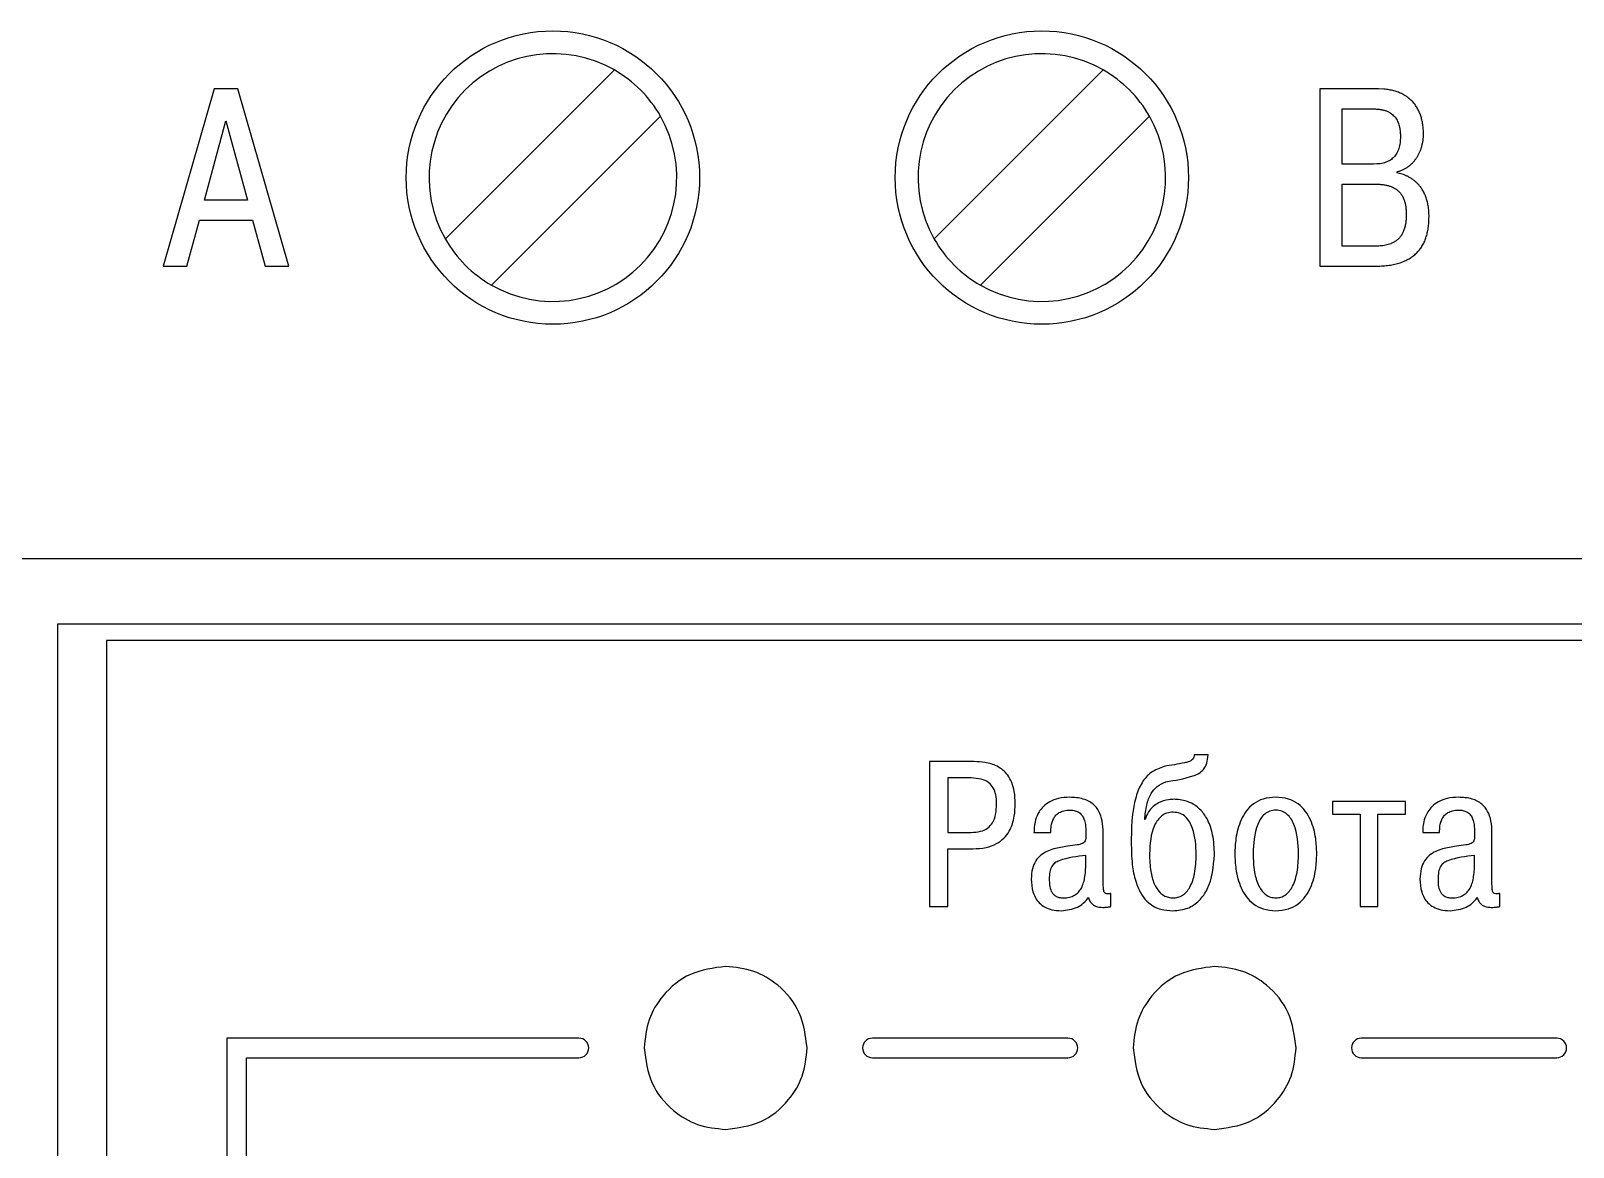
# Model space of a CAD drawing. Header units: millimetres. Extents: x 3520 to 8864, y 403 to 1747.
# Drawn here: x 7130.13 to 7153.78, y 1220.93 to 1238.05 of the extents above; entities that cross this region are included whole.
import ezdxf

# ---------------------------------------------------------------- set-up
doc = ezdxf.new("R2010")
doc.units = ezdxf.units.MM

msp = doc.modelspace()

# ---------------------------------------------------------------- linework, layer by layer
for p, q in [((7139.077, 1237.452, 1518.358), (7136.484, 1234.86, 1518.358)), ((7146.577, 1237.452, 1518.358), (7143.984, 1234.86, 1518.358)), ((7132.936, 1237.161, 1518.358), (7132.156, 1234.444, 1518.358)), ((7133.301, 1237.161, 1518.358), (7132.936, 1237.161, 1518.358)), ((7134.081, 1234.444, 1518.358), (7133.301, 1237.161, 1518.358)), ((7150.797, 1237.161, 1518.358), (7149.897, 1237.161, 1518.358)), ((7149.897, 1237.161, 1518.358), (7149.897, 1234.444, 1518.358)), ((7150.882, 1237.157, 1518.358), (7150.797, 1237.161, 1518.358)), ((7132.789, 1235.453, 1518.358), (7133.119, 1236.672, 1518.358)), ((7133.119, 1236.672, 1518.358), (7133.449, 1235.453, 1518.358)), ((7137.191, 1234.152, 1518.358), (7139.784, 1236.745, 1518.358)), ((7144.691, 1234.152, 1518.358), (7147.284, 1236.745, 1518.358)), ((7150.242, 1236.008, 1518.358), (7150.242, 1236.854, 1518.358)), ((7150.242, 1236.854, 1518.358), (7150.735, 1236.854, 1518.358)), ((7150.723, 1236.008, 1518.358), (7150.242, 1236.008, 1518.358)), ((7150.775, 1236.01, 1518.358), (7150.723, 1236.008, 1518.358)), ((7150.242, 1234.751, 1518.358), (7150.242, 1235.702, 1518.358)), ((7150.242, 1235.702, 1518.358), (7150.743, 1235.702, 1518.358)), ((7151.084, 1235.872, 1518.358), (7151.084, 1235.892, 1518.358)), ((7151.122, 1235.864, 1518.358), (7151.084, 1235.872, 1518.358)), ((7133.449, 1235.453, 1518.358), (7132.789, 1235.453, 1518.358)), ((7132.517, 1234.444, 1518.358), (7132.711, 1235.147, 1518.358)), ((7132.711, 1235.147, 1518.358), (7133.526, 1235.147, 1518.358)), ((7133.526, 1235.147, 1518.358), (7133.72, 1234.444, 1518.358)), ((7150.743, 1234.751, 1518.358), (7150.242, 1234.751, 1518.358)), ((7150.782, 1234.751, 1518.358), (7150.743, 1234.751, 1518.358)), ((7132.156, 1234.444, 1518.358), (7132.517, 1234.444, 1518.358)), ((7133.72, 1234.444, 1518.358), (7134.081, 1234.444, 1518.358)), ((7149.897, 1234.444, 1518.358), (7150.766, 1234.444, 1518.358)), ((7234.534, 1229.952, 1518.358), (7129.534, 1229.952, 1518.358)), ((7130.534, 1228.952, 1518.358), (7130.534, 1185.952, 1518.358)), ((7233.534, 1228.952, 1518.358), (7130.534, 1228.952, 1518.358)), ((7165.634, 1228.703, 1518.358), (7131.284, 1228.703, 1518.358)), ((7131.284, 1228.703, 1518.358), (7131.284, 1186.203, 1518.358)), ((7148.184, 1226.948, 1518.358), (7147.971, 1226.948, 1518.358)), ((7143.912, 1226.844, 1518.358), (7143.912, 1224.621, 1518.358)), ((7144.594, 1226.844, 1518.358), (7143.912, 1226.844, 1518.358)), ((7144.55, 1226.593, 1518.358), (7144.194, 1226.593, 1518.358)), ((7144.194, 1226.593, 1518.358), (7144.194, 1225.758, 1518.358)), ((7151.211, 1226.234, 1518.358), (7150.094, 1226.234, 1518.358)), ((7150.094, 1226.234, 1518.358), (7150.094, 1226.037, 1518.358)), ((7151.211, 1226.037, 1518.358), (7151.211, 1226.234, 1518.358)), ((7150.094, 1226.037, 1518.358), (7150.519, 1226.037, 1518.358)), ((7150.519, 1226.037, 1518.358), (7150.519, 1224.621, 1518.358)), ((7150.786, 1224.621, 1518.358), (7150.786, 1226.037, 1518.358)), ((7150.786, 1226.037, 1518.358), (7151.211, 1226.037, 1518.358)), ((7144.194, 1225.758, 1518.358), (7144.55, 1225.758, 1518.358)), ((7145.513, 1225.758, 1518.358), (7145.773, 1225.758, 1518.358)), ((7146.576, 1224.977, 1518.358), (7146.576, 1225.755, 1518.358)), ((7147.219, 1225.958, 1518.358), (7147.212, 1225.958, 1518.358)), ((7151.476, 1225.758, 1518.358), (7151.736, 1225.758, 1518.358)), ((7152.539, 1224.977, 1518.358), (7152.539, 1225.755, 1518.358)), ((7144.194, 1224.621, 1518.358), (7144.194, 1225.507, 1518.358)), ((7144.194, 1225.507, 1518.358), (7144.575, 1225.507, 1518.358)), ((7146.31, 1225.307, 1518.358), (7146.31, 1225.405, 1518.358)), ((7152.272, 1225.307, 1518.358), (7152.272, 1225.405, 1518.358)), ((7146.694, 1224.621, 1518.358), (7146.694, 1224.821, 1518.358)), ((7152.657, 1224.621, 1518.358), (7152.657, 1224.821, 1518.358)), ((7143.912, 1224.621, 1518.358), (7144.194, 1224.621, 1518.358)), ((7150.519, 1224.621, 1518.358), (7150.786, 1224.621, 1518.358)), ((7138.534, 1222.603, 1518.358), (7133.134, 1222.603, 1518.358)), ((7133.134, 1222.603, 1518.358), (7133.134, 1192.308, 1518.358)), ((7146.034, 1222.603, 1518.358), (7143.034, 1222.603, 1518.358)), ((7153.534, 1222.603, 1518.358), (7150.534, 1222.603, 1518.358)), ((7133.434, 1192.608, 1518.358), (7133.434, 1222.303, 1518.358)), ((7133.434, 1222.303, 1518.358), (7138.534, 1222.303, 1518.358)), ((7143.034, 1222.303, 1518.358), (7146.034, 1222.303, 1518.358)), ((7150.534, 1222.303, 1518.358), (7153.534, 1222.303, 1518.358))]:
    msp.add_line(p, q)
for centre in [(7138.134, 1235.802, 1518.358), (7145.634, 1235.802, 1518.358)]:
    msp.add_circle(centre, 2.25)
for centre, radius, start, end in [((7138.134, 1235.802, 1518.358), 1.9, 60.2575, 209.7425), ((7145.634, 1235.802, 1518.358), 1.9, 60.2575, 209.7425), ((7138.134, 1235.802, 1518.358), 1.9, 29.7425, 60.2575), ((7145.634, 1235.802, 1518.358), 1.9, 29.7425, 60.2575), ((7138.134, 1235.802, 1518.358), 1.9, 240.2575, 29.7425), ((7145.634, 1235.802, 1518.358), 1.9, 240.2575, 29.7425), ((7138.134, 1235.802, 1518.358), 1.9, 209.7425, 240.2575), ((7145.634, 1235.802, 1518.358), 1.9, 209.7425, 240.2575), ((7138.534, 1222.453, 1518.358), 0.15, 270.0022, 90.0022), ((7143.034, 1222.453, 1518.358), 0.15, 90, 270), ((7146.034, 1222.453, 1518.358), 0.15, 270, 90), ((7150.534, 1222.453, 1518.358), 0.15, 90, 270), ((7153.534, 1222.453, 1518.358), 0.15, 270, 90)]:
    msp.add_arc(centre, radius, start, end)
for points in [[(7151.084, 1235.892, 1518.358), (7151.132, 1235.906, 1518.358), (7151.176, 1235.924, 1518.358), (7151.218, 1235.946, 1518.358), (7151.257, 1235.972, 1518.358), (7151.293, 1236.001, 1518.358), (7151.326, 1236.033, 1518.358), (7151.356, 1236.068, 1518.358), (7151.383, 1236.105, 1518.358), (7151.408, 1236.145, 1518.358), (7151.429, 1236.186, 1518.358), (7151.447, 1236.23, 1518.358), (7151.461, 1236.276, 1518.358), (7151.473, 1236.323, 1518.358), (7151.481, 1236.371, 1518.358), (7151.486, 1236.42, 1518.358), (7151.488, 1236.47, 1518.358), (7151.485, 1236.545, 1518.358), (7151.477, 1236.616, 1518.358), (7151.464, 1236.685, 1518.358), (7151.446, 1236.75, 1518.358), (7151.422, 1236.81, 1518.358), (7151.393, 1236.867, 1518.358), (7151.359, 1236.92, 1518.358), (7151.318, 1236.968, 1518.358), (7151.273, 1237.011, 1518.358), (7151.222, 1237.049, 1518.358), (7151.165, 1237.082, 1518.358), (7151.103, 1237.11, 1518.358), (7151.035, 1237.132, 1518.358), (7150.961, 1237.148, 1518.358), (7150.882, 1237.157, 1518.358)], [(7150.735, 1236.854, 1518.358), (7150.796, 1236.851, 1518.358), (7150.85, 1236.843, 1518.358), (7150.899, 1236.831, 1518.358), (7150.941, 1236.814, 1518.358), (7150.979, 1236.793, 1518.358), (7151.011, 1236.769, 1518.358), (7151.039, 1236.742, 1518.358), (7151.063, 1236.712, 1518.358), (7151.082, 1236.68, 1518.358), (7151.098, 1236.647, 1518.358), (7151.111, 1236.611, 1518.358), (7151.12, 1236.576, 1518.358), (7151.127, 1236.539, 1518.358), (7151.131, 1236.503, 1518.358), (7151.134, 1236.466, 1518.358), (7151.134, 1236.431, 1518.358), (7151.133, 1236.381, 1518.358), (7151.129, 1236.335, 1518.358), (7151.121, 1236.291, 1518.358), (7151.111, 1236.25, 1518.358), (7151.097, 1236.213, 1518.358), (7151.08, 1236.178, 1518.358), (7151.06, 1236.146, 1518.358), (7151.037, 1236.118, 1518.358), (7151.01, 1236.092, 1518.358), (7150.98, 1236.07, 1518.358), (7150.946, 1236.051, 1518.358), (7150.909, 1236.036, 1518.358), (7150.868, 1236.024, 1518.358), (7150.823, 1236.015, 1518.358), (7150.775, 1236.01, 1518.358)], [(7150.743, 1235.702, 1518.358), (7150.803, 1235.7, 1518.358), (7150.858, 1235.695, 1518.358), (7150.91, 1235.687, 1518.358), (7150.957, 1235.675, 1518.358), (7151.001, 1235.66, 1518.358), (7151.04, 1235.641, 1518.358), (7151.076, 1235.618, 1518.358), (7151.107, 1235.592, 1518.358), (7151.135, 1235.561, 1518.358), (7151.159, 1235.527, 1518.358), (7151.179, 1235.489, 1518.358), (7151.195, 1235.446, 1518.358), (7151.208, 1235.399, 1518.358), (7151.217, 1235.348, 1518.358), (7151.222, 1235.292, 1518.358), (7151.224, 1235.232, 1518.358), (7151.221, 1235.154, 1518.358), (7151.212, 1235.085, 1518.358), (7151.197, 1235.024, 1518.358), (7151.178, 1234.972, 1518.358), (7151.154, 1234.926, 1518.358), (7151.126, 1234.887, 1518.358), (7151.095, 1234.854, 1518.358), (7151.06, 1234.827, 1518.358), (7151.024, 1234.805, 1518.358), (7150.985, 1234.787, 1518.358), (7150.946, 1234.774, 1518.358), (7150.905, 1234.764, 1518.358), (7150.864, 1234.757, 1518.358), (7150.822, 1234.753, 1518.358), (7150.782, 1234.751, 1518.358)], [(7150.766, 1234.444, 1518.358), (7150.867, 1234.447, 1518.358), (7150.961, 1234.457, 1518.358), (7151.048, 1234.473, 1518.358), (7151.128, 1234.495, 1518.358), (7151.201, 1234.523, 1518.358), (7151.267, 1234.557, 1518.358), (7151.326, 1234.596, 1518.358), (7151.379, 1234.642, 1518.358), (7151.425, 1234.693, 1518.358), (7151.465, 1234.75, 1518.358), (7151.499, 1234.812, 1518.358), (7151.526, 1234.88, 1518.358), (7151.547, 1234.952, 1518.358), (7151.561, 1235.03, 1518.358), (7151.57, 1235.113, 1518.358), (7151.573, 1235.201, 1518.358), (7151.57, 1235.288, 1518.358), (7151.56, 1235.368, 1518.358), (7151.545, 1235.44, 1518.358), (7151.524, 1235.505, 1518.358), (7151.499, 1235.564, 1518.358), (7151.47, 1235.617, 1518.358), (7151.437, 1235.664, 1518.358), (7151.401, 1235.705, 1518.358), (7151.364, 1235.741, 1518.358), (7151.324, 1235.772, 1518.358), (7151.284, 1235.799, 1518.358), (7151.242, 1235.821, 1518.358), (7151.201, 1235.839, 1518.358), (7151.161, 1235.853, 1518.358), (7151.122, 1235.864, 1518.358)]]:
    msp.add_spline(points, degree=3)
for points, knots in [([(7147.971, 1226.948, 1518.358), (7147.97, 1226.937, 1518.358), (7147.969, 1226.915, 1518.358), (7147.955, 1226.886, 1518.358), (7147.927, 1226.859, 1518.358), (7147.882, 1226.839, 1518.358), (7147.741, 1226.807, 1518.358), (7147.615, 1226.787, 1518.358), (7147.511, 1226.771, 1518.358)], [0, 0, 0, 0, 0.065343, 0.123114, 0.181232, 0.279985, 0.3979, 1, 1, 1, 1]), ([(7147.536, 1226.536, 1518.358), (7147.677, 1226.558, 1518.358), (7147.849, 1226.584, 1518.358), (7148.043, 1226.659, 1518.358), (7148.12, 1226.724, 1518.358), (7148.173, 1226.825, 1518.358), (7148.18, 1226.904, 1518.358), (7148.184, 1226.948, 1518.358)], [0, 0, 0, 0, 0.4976, 0.611836, 0.722966, 0.845275, 1, 1, 1, 1]), ([(7145.226, 1226.205, 1518.358), (7145.224, 1226.265, 1518.358), (7145.22, 1226.374, 1518.358), (7145.179, 1226.52, 1518.358), (7145.118, 1226.634, 1518.358), (7145.039, 1226.717, 1518.358), (7144.924, 1226.792, 1518.358), (7144.772, 1226.838, 1518.358), (7144.651, 1226.842, 1518.358), (7144.594, 1226.844, 1518.358)], [0, 0, 0, 0, 0.173407, 0.31639, 0.437997, 0.546485, 0.647959, 0.835438, 1, 1, 1, 1]), ([(7147.511, 1226.771, 1518.358), (7147.441, 1226.744, 1518.358), (7147.305, 1226.693, 1518.358), (7147.155, 1226.519, 1518.358), (7147.009, 1226.145, 1518.358), (7147.007, 1225.814, 1518.358), (7147.006, 1225.561, 1518.358)], [0, 0, 0, 0, 0.156346, 0.304646, 0.469981, 1, 1, 1, 1]), ([(7144.94, 1226.199, 1518.358), (7144.938, 1226.245, 1518.358), (7144.935, 1226.329, 1518.358), (7144.895, 1226.443, 1518.358), (7144.819, 1226.532, 1518.358), (7144.697, 1226.586, 1518.358), (7144.602, 1226.59, 1518.358), (7144.55, 1226.593, 1518.358)], [0, 0, 0, 0, 0.216061, 0.39433, 0.554608, 0.75466, 1, 1, 1, 1]), ([(7147.212, 1225.958, 1518.358), (7147.219, 1226.032, 1518.358), (7147.232, 1226.17, 1518.358), (7147.296, 1226.347, 1518.358), (7147.401, 1226.473, 1518.358), (7147.49, 1226.514, 1518.358), (7147.536, 1226.536, 1518.358)], [0, 0, 0, 0, 0.317913, 0.588603, 0.786839, 1, 1, 1, 1]), ([(7146.062, 1226.297, 1518.358), (7146.003, 1226.295, 1518.358), (7145.898, 1226.289, 1518.358), (7145.758, 1226.238, 1518.358), (7145.657, 1226.164, 1518.358), (7145.582, 1226.068, 1518.358), (7145.537, 1225.957, 1518.358), (7145.516, 1225.85, 1518.358), (7145.514, 1225.785, 1518.358), (7145.513, 1225.758, 1518.358)], [0, 0, 0, 0, 0.20032, 0.362565, 0.501002, 0.625862, 0.77752, 0.907405, 1, 1, 1, 1]), ([(7146.576, 1225.755, 1518.358), (7146.574, 1225.815, 1518.358), (7146.569, 1225.928, 1518.358), (7146.519, 1226.081, 1518.358), (7146.421, 1226.206, 1518.358), (7146.26, 1226.287, 1518.358), (7146.132, 1226.294, 1518.358), (7146.062, 1226.297, 1518.358)], [0, 0, 0, 0, 0.212583, 0.392467, 0.555188, 0.755527, 1, 1, 1, 1]), ([(7147.666, 1226.266, 1518.358), (7147.637, 1226.264, 1518.358), (7147.554, 1226.26, 1518.358), (7147.44, 1226.225, 1518.358), (7147.335, 1226.158, 1518.358), (7147.258, 1226.072, 1518.358), (7147.232, 1225.998, 1518.358), (7147.219, 1225.958, 1518.358)], [0, 0, 0, 0, 0.149876, 0.427296, 0.598269, 0.785055, 1, 1, 1, 1]), ([(7148.282, 1225.418, 1518.358), (7148.278, 1225.52, 1518.358), (7148.27, 1225.701, 1518.358), (7148.196, 1225.933, 1518.358), (7148.089, 1226.093, 1518.358), (7147.966, 1226.192, 1518.358), (7147.845, 1226.243, 1518.358), (7147.745, 1226.263, 1518.358), (7147.688, 1226.265, 1518.358), (7147.666, 1226.266, 1518.358)], [0, 0, 0, 0, 0.259629, 0.45762, 0.613447, 0.742125, 0.855326, 0.944438, 1, 1, 1, 1]), ([(7149.223, 1226.297, 1518.358), (7149.157, 1226.293, 1518.358), (7149.036, 1226.284, 1518.358), (7148.878, 1226.204, 1518.358), (7148.765, 1226.089, 1518.358), (7148.664, 1225.911, 1518.358), (7148.605, 1225.686, 1518.358), (7148.597, 1225.509, 1518.358), (7148.594, 1225.431, 1518.358)], [0, 0, 0, 0, 0.161773, 0.300332, 0.430128, 0.558419, 0.805934, 1, 1, 1, 1]), ([(7149.851, 1225.431, 1518.358), (7149.848, 1225.509, 1518.358), (7149.841, 1225.686, 1518.358), (7149.782, 1225.911, 1518.358), (7149.681, 1226.089, 1518.358), (7149.567, 1226.204, 1518.358), (7149.41, 1226.284, 1518.358), (7149.288, 1226.293, 1518.358), (7149.223, 1226.297, 1518.358)], [0, 0, 0, 0, 0.194053, 0.441555, 0.569843, 0.699636, 0.838207, 1, 1, 1, 1]), ([(7152.025, 1226.297, 1518.358), (7151.966, 1226.295, 1518.358), (7151.86, 1226.289, 1518.358), (7151.721, 1226.238, 1518.358), (7151.62, 1226.164, 1518.358), (7151.545, 1226.068, 1518.358), (7151.499, 1225.957, 1518.358), (7151.478, 1225.85, 1518.358), (7151.476, 1225.785, 1518.358), (7151.476, 1225.758, 1518.358)], [0, 0, 0, 0, 0.20032, 0.362565, 0.501002, 0.625862, 0.77752, 0.907405, 1, 1, 1, 1]), ([(7152.539, 1225.755, 1518.358), (7152.537, 1225.815, 1518.358), (7152.532, 1225.928, 1518.358), (7152.482, 1226.081, 1518.358), (7152.384, 1226.206, 1518.358), (7152.223, 1226.287, 1518.358), (7152.095, 1226.294, 1518.358), (7152.025, 1226.297, 1518.358)], [0, 0, 0, 0, 0.212585, 0.392467, 0.555194, 0.755526, 1, 1, 1, 1]), ([(7144.55, 1225.758, 1518.358), (7144.599, 1225.76, 1518.358), (7144.687, 1225.765, 1518.358), (7144.805, 1225.817, 1518.358), (7144.888, 1225.91, 1518.358), (7144.934, 1226.043, 1518.358), (7144.938, 1226.144, 1518.358), (7144.94, 1226.199, 1518.358)], [0, 0, 0, 0, 0.216034, 0.391383, 0.552809, 0.758006, 1, 1, 1, 1]), ([(7144.575, 1225.507, 1518.358), (7144.644, 1225.51, 1518.358), (7144.77, 1225.516, 1518.358), (7144.935, 1225.576, 1518.358), (7145.055, 1225.664, 1518.358), (7145.16, 1225.804, 1518.358), (7145.219, 1225.991, 1518.358), (7145.224, 1226.139, 1518.358), (7145.226, 1226.205, 1518.358)], [0, 0, 0, 0, 0.189411, 0.342819, 0.474252, 0.594601, 0.817332, 1, 1, 1, 1]), ([(7145.773, 1225.758, 1518.358), (7145.773, 1225.791, 1518.358), (7145.774, 1225.863, 1518.358), (7145.801, 1225.955, 1518.358), (7145.848, 1226.024, 1518.358), (7145.902, 1226.067, 1518.358), (7145.976, 1226.096, 1518.358), (7146.031, 1226.099, 1518.358), (7146.062, 1226.101, 1518.358)], [0, 0, 0, 0, 0.19353, 0.424155, 0.54557, 0.674673, 0.821491, 1, 1, 1, 1]), ([(7146.062, 1226.101, 1518.358), (7146.084, 1226.1, 1518.358), (7146.129, 1226.098, 1518.358), (7146.195, 1226.076, 1518.358), (7146.249, 1226.029, 1518.358), (7146.285, 1225.959, 1518.358), (7146.306, 1225.869, 1518.358), (7146.308, 1225.8, 1518.358), (7146.31, 1225.761, 1518.358)], [0, 0, 0, 0, 0.137736, 0.276834, 0.427619, 0.572314, 0.757888, 1, 1, 1, 1]), ([(7147.647, 1226.069, 1518.358), (7147.615, 1226.066, 1518.358), (7147.554, 1226.061, 1518.358), (7147.472, 1226.016, 1518.358), (7147.408, 1225.949, 1518.358), (7147.303, 1225.765, 1518.358), (7147.293, 1225.58, 1518.358), (7147.285, 1225.428, 1518.358)], [0, 0, 0, 0, 0.116734, 0.224893, 0.334994, 0.452979, 1, 1, 1, 1]), ([(7148.003, 1225.418, 1518.358), (7147.997, 1225.555, 1518.358), (7147.989, 1225.728, 1518.358), (7147.906, 1225.916, 1518.358), (7147.844, 1225.999, 1518.358), (7147.755, 1226.059, 1518.358), (7147.684, 1226.065, 1518.358), (7147.647, 1226.069, 1518.358)], [0, 0, 0, 0, 0.491728, 0.621705, 0.744906, 0.866145, 1, 1, 1, 1]), ([(7149.223, 1226.101, 1518.358), (7149.191, 1226.098, 1518.358), (7149.129, 1226.092, 1518.358), (7149.049, 1226.042, 1518.358), (7148.988, 1225.97, 1518.358), (7148.889, 1225.775, 1518.358), (7148.881, 1225.586, 1518.358), (7148.874, 1225.431, 1518.358)], [0, 0, 0, 0, 0.113903, 0.220544, 0.331373, 0.451756, 1, 1, 1, 1]), ([(7149.572, 1225.431, 1518.358), (7149.565, 1225.586, 1518.358), (7149.556, 1225.775, 1518.358), (7149.458, 1225.97, 1518.358), (7149.397, 1226.042, 1518.358), (7149.316, 1226.092, 1518.358), (7149.255, 1226.098, 1518.358), (7149.223, 1226.101, 1518.358)], [0, 0, 0, 0, 0.548197, 0.668573, 0.779409, 0.886064, 1, 1, 1, 1]), ([(7151.736, 1225.758, 1518.358), (7151.736, 1225.791, 1518.358), (7151.737, 1225.863, 1518.358), (7151.764, 1225.955, 1518.358), (7151.811, 1226.024, 1518.358), (7151.865, 1226.067, 1518.358), (7151.938, 1226.096, 1518.358), (7151.994, 1226.099, 1518.358), (7152.025, 1226.101, 1518.358)], [0, 0, 0, 0, 0.19353, 0.424155, 0.54557, 0.674673, 0.821491, 1, 1, 1, 1]), ([(7152.025, 1226.101, 1518.358), (7152.047, 1226.1, 1518.358), (7152.092, 1226.098, 1518.358), (7152.158, 1226.076, 1518.358), (7152.212, 1226.029, 1518.358), (7152.248, 1225.959, 1518.358), (7152.269, 1225.869, 1518.358), (7152.271, 1225.8, 1518.358), (7152.272, 1225.761, 1518.358)], [0, 0, 0, 0, 0.137736, 0.276834, 0.427619, 0.572314, 0.757888, 1, 1, 1, 1]), ([(7146.31, 1225.761, 1518.358), (7146.31, 1225.739, 1518.358), (7146.31, 1225.7, 1518.358), (7146.306, 1225.65, 1518.358), (7146.29, 1225.61, 1518.358), (7146.244, 1225.578, 1518.358), (7146.155, 1225.562, 1518.358), (7146.078, 1225.552, 1518.358), (7146.03, 1225.545, 1518.358)], [0, 0, 0, 0, 0.158399, 0.273727, 0.361367, 0.448858, 0.65426, 1, 1, 1, 1]), ([(7152.272, 1225.761, 1518.358), (7152.272, 1225.739, 1518.358), (7152.272, 1225.7, 1518.358), (7152.268, 1225.65, 1518.358), (7152.253, 1225.61, 1518.358), (7152.207, 1225.578, 1518.358), (7152.118, 1225.562, 1518.358), (7152.041, 1225.552, 1518.358), (7151.993, 1225.545, 1518.358)], [0, 0, 0, 0, 0.158401, 0.273727, 0.361367, 0.448872, 0.654258, 1, 1, 1, 1]), ([(7146.03, 1225.545, 1518.358), (7145.958, 1225.535, 1518.358), (7145.814, 1225.515, 1518.358), (7145.64, 1225.439, 1518.358), (7145.534, 1225.322, 1518.358), (7145.48, 1225.194, 1518.358), (7145.474, 1225.097, 1518.358), (7145.471, 1225.043, 1518.358)], [0, 0, 0, 0, 0.259171, 0.517324, 0.655657, 0.810429, 1, 1, 1, 1]), ([(7147.006, 1225.561, 1518.358), (7147.009, 1225.45, 1518.358), (7147.014, 1225.254, 1518.358), (7147.07, 1224.996, 1518.358), (7147.154, 1224.807, 1518.358), (7147.278, 1224.659, 1518.358), (7147.448, 1224.568, 1518.358), (7147.582, 1224.561, 1518.358), (7147.644, 1224.557, 1518.358)], [0, 0, 0, 0, 0.246491, 0.437141, 0.585272, 0.704623, 0.861318, 1, 1, 1, 1]), ([(7151.993, 1225.545, 1518.358), (7151.921, 1225.535, 1518.358), (7151.777, 1225.515, 1518.358), (7151.602, 1225.439, 1518.358), (7151.497, 1225.322, 1518.358), (7151.443, 1225.194, 1518.358), (7151.437, 1225.097, 1518.358), (7151.434, 1225.043, 1518.358)], [0, 0, 0, 0, 0.259171, 0.517324, 0.655657, 0.810429, 1, 1, 1, 1]), ([(7146.31, 1225.405, 1518.358), (7146.17, 1225.39, 1518.358), (7146.007, 1225.372, 1518.358), (7145.833, 1225.294, 1518.358), (7145.78, 1225.234, 1518.358), (7145.751, 1225.145, 1518.358), (7145.749, 1225.076, 1518.358), (7145.748, 1225.037, 1518.358)], [0, 0, 0, 0, 0.543109, 0.639076, 0.733549, 0.847021, 1, 1, 1, 1]), ([(7145.964, 1224.754, 1518.358), (7145.995, 1224.756, 1518.358), (7146.054, 1224.759, 1518.358), (7146.135, 1224.79, 1518.358), (7146.198, 1224.839, 1518.358), (7146.262, 1224.933, 1518.358), (7146.305, 1225.095, 1518.358), (7146.308, 1225.231, 1518.358), (7146.31, 1225.307, 1518.358)], [0, 0, 0, 0, 0.1276387, 0.2379754, 0.3413477, 0.447679, 0.6935717, 1, 1, 1, 1]), ([(7147.285, 1225.428, 1518.358), (7147.288, 1225.338, 1518.358), (7147.293, 1225.183, 1518.358), (7147.344, 1224.985, 1518.358), (7147.417, 1224.859, 1518.358), (7147.498, 1224.791, 1518.358), (7147.573, 1224.759, 1518.358), (7147.623, 1224.756, 1518.358), (7147.647, 1224.754, 1518.358)], [0, 0, 0, 0, 0.316523, 0.547478, 0.71696, 0.823077, 0.915711, 1, 1, 1, 1]), ([(7147.644, 1224.557, 1518.358), (7147.723, 1224.564, 1518.358), (7147.872, 1224.578, 1518.358), (7148.058, 1224.706, 1518.358), (7148.245, 1224.975, 1518.358), (7148.267, 1225.233, 1518.358), (7148.282, 1225.418, 1518.358)], [0, 0, 0, 0, 0.195375, 0.369771, 0.545965, 1, 1, 1, 1]), ([(7147.647, 1224.754, 1518.358), (7147.673, 1224.756, 1518.358), (7147.723, 1224.76, 1518.358), (7147.794, 1224.793, 1518.358), (7147.856, 1224.846, 1518.358), (7147.931, 1224.953, 1518.358), (7147.993, 1225.149, 1518.358), (7147.999, 1225.32, 1518.358), (7148.003, 1225.418, 1518.358)], [0, 0, 0, 0, 0.091449, 0.18158, 0.276897, 0.383402, 0.647219, 1, 1, 1, 1]), ([(7148.594, 1225.431, 1518.358), (7148.597, 1225.353, 1518.358), (7148.605, 1225.175, 1518.358), (7148.664, 1224.949, 1518.358), (7148.765, 1224.769, 1518.358), (7148.878, 1224.653, 1518.358), (7149.036, 1224.571, 1518.358), (7149.157, 1224.562, 1518.358), (7149.223, 1224.557, 1518.358)], [0, 0, 0, 0, 0.193042, 0.44151, 0.570404, 0.700514, 0.838881, 1, 1, 1, 1]), ([(7148.874, 1225.431, 1518.358), (7148.877, 1225.336, 1518.358), (7148.883, 1225.167, 1518.358), (7148.939, 1224.972, 1518.358), (7149.01, 1224.858, 1518.358), (7149.071, 1224.799, 1518.358), (7149.143, 1224.761, 1518.358), (7149.196, 1224.757, 1518.358), (7149.223, 1224.754, 1518.358)], [0, 0, 0, 0, 0.3378703, 0.6042034, 0.7140168, 0.8123141, 0.9050094, 1, 1, 1, 1]), ([(7149.223, 1224.557, 1518.358), (7149.288, 1224.562, 1518.358), (7149.41, 1224.571, 1518.358), (7149.568, 1224.653, 1518.358), (7149.681, 1224.769, 1518.358), (7149.782, 1224.949, 1518.358), (7149.841, 1225.175, 1518.358), (7149.848, 1225.353, 1518.358), (7149.851, 1225.431, 1518.358)], [0, 0, 0, 0, 0.161139, 0.299519, 0.429624, 0.558516, 0.806971, 1, 1, 1, 1]), ([(7149.223, 1224.754, 1518.358), (7149.25, 1224.757, 1518.358), (7149.302, 1224.761, 1518.358), (7149.375, 1224.799, 1518.358), (7149.436, 1224.858, 1518.358), (7149.506, 1224.972, 1518.358), (7149.562, 1225.167, 1518.358), (7149.569, 1225.336, 1518.358), (7149.572, 1225.431, 1518.358)], [0, 0, 0, 0, 0.095025, 0.187735, 0.286042, 0.39585, 0.662162, 1, 1, 1, 1]), ([(7152.272, 1225.405, 1518.358), (7152.133, 1225.39, 1518.358), (7151.97, 1225.372, 1518.358), (7151.796, 1225.294, 1518.358), (7151.743, 1225.234, 1518.358), (7151.714, 1225.145, 1518.358), (7151.712, 1225.076, 1518.358), (7151.711, 1225.037, 1518.358)], [0, 0, 0, 0, 0.543109, 0.639076, 0.733549, 0.847021, 1, 1, 1, 1]), ([(7151.926, 1224.754, 1518.358), (7151.958, 1224.756, 1518.358), (7152.017, 1224.759, 1518.358), (7152.098, 1224.79, 1518.358), (7152.161, 1224.839, 1518.358), (7152.225, 1224.933, 1518.358), (7152.268, 1225.095, 1518.358), (7152.271, 1225.231, 1518.358), (7152.272, 1225.307, 1518.358)], [0, 0, 0, 0, 0.127648, 0.237984, 0.341355, 0.44768, 0.693574, 1, 1, 1, 1]), ([(7145.471, 1225.043, 1518.358), (7145.475, 1224.977, 1518.358), (7145.483, 1224.846, 1518.358), (7145.566, 1224.693, 1518.358), (7145.678, 1224.608, 1518.358), (7145.796, 1224.564, 1518.358), (7145.884, 1224.56, 1518.358), (7145.932, 1224.557, 1518.358)], [0, 0, 0, 0, 0.261124, 0.514227, 0.653743, 0.811119, 1, 1, 1, 1]), ([(7145.748, 1225.037, 1518.358), (7145.748, 1225.008, 1518.358), (7145.75, 1224.947, 1518.358), (7145.769, 1224.87, 1518.358), (7145.804, 1224.815, 1518.358), (7145.844, 1224.781, 1518.358), (7145.899, 1224.758, 1518.358), (7145.941, 1224.756, 1518.358), (7145.964, 1224.754, 1518.358)], [0, 0, 0, 0, 0.214478, 0.451007, 0.5703, 0.694012, 0.83247, 1, 1, 1, 1]), ([(7151.434, 1225.043, 1518.358), (7151.438, 1224.977, 1518.358), (7151.446, 1224.846, 1518.358), (7151.529, 1224.693, 1518.358), (7151.641, 1224.608, 1518.358), (7151.759, 1224.564, 1518.358), (7151.847, 1224.56, 1518.358), (7151.895, 1224.557, 1518.358)], [0, 0, 0, 0, 0.261124, 0.514227, 0.653743, 0.811119, 1, 1, 1, 1]), ([(7151.711, 1225.037, 1518.358), (7151.711, 1225.008, 1518.358), (7151.713, 1224.947, 1518.358), (7151.732, 1224.87, 1518.358), (7151.767, 1224.815, 1518.358), (7151.807, 1224.781, 1518.358), (7151.862, 1224.758, 1518.358), (7151.904, 1224.756, 1518.358), (7151.926, 1224.754, 1518.358)], [0, 0, 0, 0, 0.2144808, 0.4510135, 0.5702984, 0.6940258, 0.8324862, 1, 1, 1, 1]), ([(7146.653, 1224.818, 1518.358), (7146.639, 1224.818, 1518.358), (7146.621, 1224.818, 1518.358), (7146.599, 1224.83, 1518.358), (7146.588, 1224.846, 1518.358), (7146.582, 1224.87, 1518.358), (7146.577, 1224.914, 1518.358), (7146.576, 1224.951, 1518.358), (7146.576, 1224.977, 1518.358)], [0, 0, 0, 0, 0.189771, 0.265029, 0.345486, 0.462608, 0.625008, 1, 1, 1, 1]), ([(7146.694, 1224.821, 1518.358), (7146.686, 1224.82, 1518.358), (7146.672, 1224.818, 1518.358), (7146.659, 1224.818, 1518.358), (7146.653, 1224.818, 1518.358)], [0, 0, 0, 0, 0.564237, 1, 1, 1, 1]), ([(7152.615, 1224.818, 1518.358), (7152.602, 1224.818, 1518.358), (7152.584, 1224.818, 1518.358), (7152.562, 1224.83, 1518.358), (7152.551, 1224.846, 1518.358), (7152.545, 1224.87, 1518.358), (7152.539, 1224.914, 1518.358), (7152.539, 1224.951, 1518.358), (7152.539, 1224.977, 1518.358)], [0, 0, 0, 0, 0.189742, 0.265002, 0.345463, 0.462589, 0.624994, 1, 1, 1, 1]), ([(7152.657, 1224.821, 1518.358), (7152.649, 1224.82, 1518.358), (7152.635, 1224.818, 1518.358), (7152.621, 1224.818, 1518.358), (7152.615, 1224.818, 1518.358)], [0, 0, 0, 0, 0.564136, 1, 1, 1, 1]), ([(7145.932, 1224.557, 1518.358), (7146.018, 1224.567, 1518.358), (7146.141, 1224.58, 1518.358), (7146.276, 1224.671, 1518.358), (7146.325, 1224.728, 1518.358), (7146.351, 1224.758, 1518.358)], [0, 0, 0, 0, 0.532682, 0.755928, 1, 1, 1, 1]), ([(7146.351, 1224.758, 1518.358), (7146.358, 1224.736, 1518.358), (7146.371, 1224.696, 1518.358), (7146.411, 1224.651, 1518.358), (7146.476, 1224.613, 1518.358), (7146.532, 1224.61, 1518.358), (7146.57, 1224.608, 1518.358)], [0, 0, 0, 0, 0.236443, 0.43186, 0.6095, 1, 1, 1, 1]), ([(7146.57, 1224.608, 1518.358), (7146.595, 1224.609, 1518.358), (7146.637, 1224.61, 1518.358), (7146.677, 1224.618, 1518.358), (7146.694, 1224.621, 1518.358)], [0, 0, 0, 0, 0.599313, 1, 1, 1, 1]), ([(7151.895, 1224.557, 1518.358), (7151.981, 1224.567, 1518.358), (7152.104, 1224.58, 1518.358), (7152.239, 1224.671, 1518.358), (7152.288, 1224.728, 1518.358), (7152.314, 1224.758, 1518.358)], [0, 0, 0, 0, 0.532682, 0.755928, 1, 1, 1, 1]), ([(7152.314, 1224.758, 1518.358), (7152.321, 1224.736, 1518.358), (7152.334, 1224.696, 1518.358), (7152.374, 1224.651, 1518.358), (7152.439, 1224.613, 1518.358), (7152.495, 1224.61, 1518.358), (7152.533, 1224.608, 1518.358)], [0, 0, 0, 0, 0.236449, 0.431871, 0.609516, 1, 1, 1, 1]), ([(7152.533, 1224.608, 1518.358), (7152.558, 1224.609, 1518.358), (7152.599, 1224.61, 1518.358), (7152.64, 1224.618, 1518.358), (7152.657, 1224.621, 1518.358)], [0, 0, 0, 0, 0.599337, 1, 1, 1, 1]), ([(7140.784, 1223.703, 1518.358), (7140.598, 1223.679, 1518.358), (7140.232, 1223.631, 1518.358), (7139.826, 1223.297, 1518.358), (7139.579, 1222.889, 1518.358), (7139.549, 1222.6, 1518.358), (7139.534, 1222.453, 1518.358)], [0, 0, 0, 0, 0.283455, 0.558002, 0.775291, 1, 1, 1, 1]), ([(7142.034, 1222.453, 1518.358), (7142.01, 1222.639, 1518.358), (7141.962, 1223.005, 1518.358), (7141.628, 1223.411, 1518.358), (7141.22, 1223.658, 1518.358), (7140.931, 1223.688, 1518.358), (7140.784, 1223.703, 1518.358)], [0, 0, 0, 0, 0.2834515, 0.5580022, 0.7752907, 1, 1, 1, 1]), ([(7148.284, 1223.703, 1518.358), (7148.098, 1223.679, 1518.358), (7147.732, 1223.631, 1518.358), (7147.326, 1223.297, 1518.358), (7147.079, 1222.889, 1518.358), (7147.049, 1222.6, 1518.358), (7147.034, 1222.453, 1518.358)], [0, 0, 0, 0, 0.283455, 0.558002, 0.775291, 1, 1, 1, 1]), ([(7149.534, 1222.453, 1518.358), (7149.51, 1222.639, 1518.358), (7149.462, 1223.005, 1518.358), (7149.128, 1223.412, 1518.358), (7148.72, 1223.658, 1518.358), (7148.431, 1223.688, 1518.358), (7148.284, 1223.703, 1518.358)], [0, 0, 0, 0, 0.283453, 0.558002, 0.775294, 1, 1, 1, 1]), ([(7139.534, 1222.453, 1518.358), (7139.558, 1222.267, 1518.358), (7139.606, 1221.901, 1518.358), (7139.94, 1221.495, 1518.358), (7140.348, 1221.248, 1518.358), (7140.637, 1221.218, 1518.358), (7140.784, 1221.203, 1518.358)], [0, 0, 0, 0, 0.283454, 0.558003, 0.775291, 1, 1, 1, 1]), ([(7140.784, 1221.203, 1518.358), (7140.97, 1221.227, 1518.358), (7141.336, 1221.275, 1518.358), (7141.743, 1221.609, 1518.358), (7141.989, 1222.017, 1518.358), (7142.019, 1222.306, 1518.358), (7142.034, 1222.453, 1518.358)], [0, 0, 0, 0, 0.283452, 0.5580028, 0.7752903, 1, 1, 1, 1]), ([(7147.034, 1222.453, 1518.358), (7147.058, 1222.267, 1518.358), (7147.106, 1221.901, 1518.358), (7147.44, 1221.495, 1518.358), (7147.848, 1221.248, 1518.358), (7148.137, 1221.218, 1518.358), (7148.284, 1221.203, 1518.358)], [0, 0, 0, 0, 0.283452, 0.558003, 0.77529, 1, 1, 1, 1]), ([(7148.284, 1221.203, 1518.358), (7148.47, 1221.227, 1518.358), (7148.836, 1221.275, 1518.358), (7149.243, 1221.609, 1518.358), (7149.489, 1222.017, 1518.358), (7149.519, 1222.306, 1518.358), (7149.534, 1222.453, 1518.358)], [0, 0, 0, 0, 0.283452, 0.558003, 0.775292, 1, 1, 1, 1])]:
    msp.add_open_spline(points, degree=3, knots=knots)

doc.saveas('drawing.dxf')
